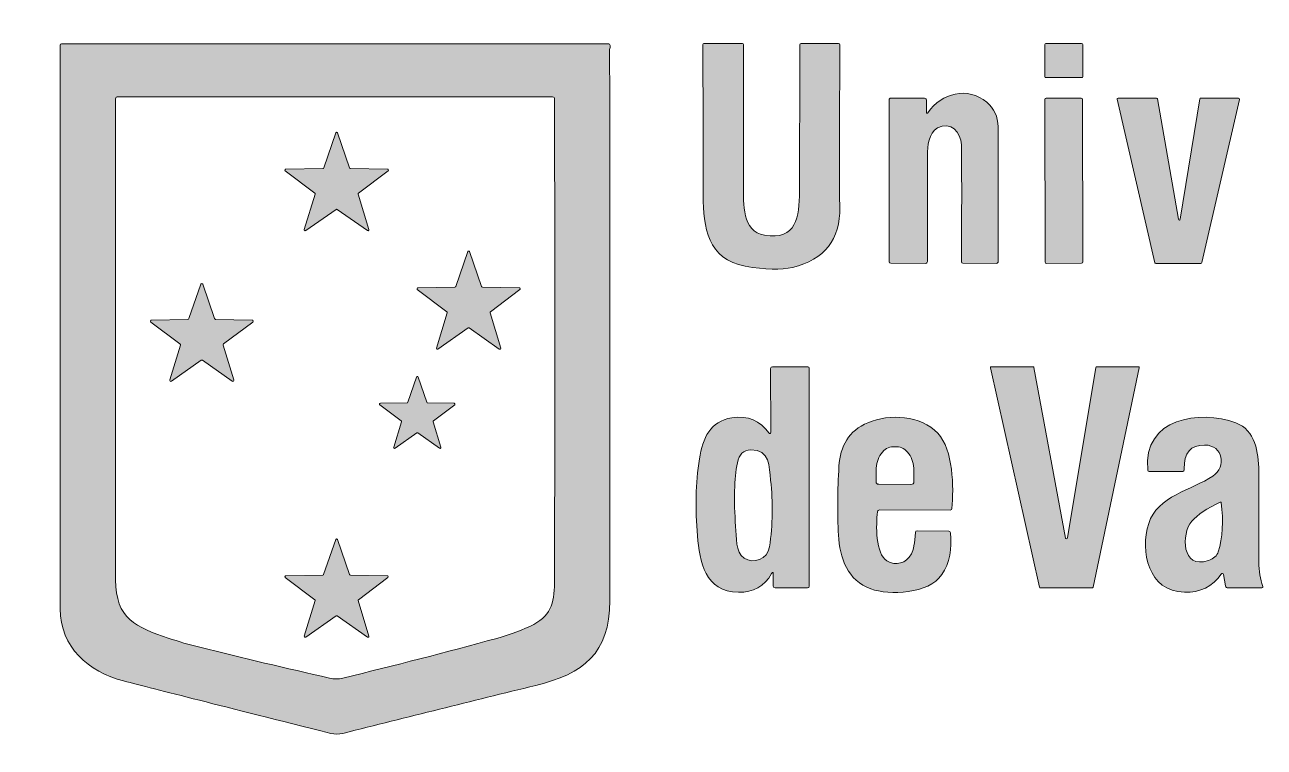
# Model space of a CAD drawing. Header units: millimetres. Extents: x 6 to 133, y 303 to 393.
# Drawn here: x 45.28 to 54.96, y 317.53 to 323.17 of the extents above; entities that cross this region are included whole.
import ezdxf

# ---------------------------------------------------------------- set-up
doc = ezdxf.new("R2010")
doc.units = ezdxf.units.MM
doc.header["$MEASUREMENT"] = 0

# ---------------------------------------------------------------- blocks, each defined once
blk = doc.blocks.new('block 2')
at = {"color": 188, "lineweight": 35, "true_color": 0x161224}
blk.add_open_spline([(21.4184, 393.1407), (21.4184, 393.1407), (6.4183, 303.1407), (6.4183, 303.1407), (6.4183, 303.1407), (118.7994, 303.1407), (118.7994, 303.1407), (118.7994, 303.1407), (133.0232, 388.4831), (133.0232, 388.4831), (133.3864, 390.6622), (131.9143, 392.7231), (129.7352, 393.0863), (129.5179, 393.1225), (129.298, 393.1407), (129.0776, 393.1407), (129.0776, 393.1407), (21.4184, 393.1407), (21.4184, 393.1407)], degree=3, knots=[0, 0, 0, 0, 1, 1, 1, 2, 2, 2, 3, 3, 3, 4, 4, 4, 5, 5, 5, 6, 6, 6, 6], dxfattribs=at)

msp = doc.modelspace()

# ---------------------------------------------------------------- hatches: boundary and pattern name
at = {"true_color": 0x161225}
h = msp.add_hatch(color=188, dxfattribs=at)
h.dxf.hatch_style = 2
edge = h.paths.add_edge_path()
edge.add_spline(control_points=[(49.8434, 322.9742), (49.8467, 321.5403), (49.8467, 320.1063), (49.8456, 318.6723), (49.8445, 318.2594), (49.6381, 318.1018), (49.2674, 318.0108), (48.7646, 317.8887), (48.2629, 317.7633), (47.7612, 317.6367), (47.729, 317.629), (47.6969, 317.629), (47.6658, 317.6367), (46.8389, 317.8443), (46.2995, 317.9808), (46.0475, 318.0463), (45.7712, 318.1162), (45.5547, 318.3082), (45.5536, 318.609), (45.5503, 319.3249), (45.5514, 320.7911), (45.5536, 323.0075), (45.5536, 323.0142), (45.557, 323.0175), (45.5636, 323.0175), (45.5636, 323.0175), (49.8312, 323.0175), (49.8312, 323.0175), (49.8401, 323.0175), (49.8456, 323.012), (49.849, 323.0031), (49.849, 322.9998), (49.849, 322.9942), (49.8467, 322.9887), (49.8445, 322.9831), (49.8434, 322.9787), (49.8434, 322.9742)], knot_values=[0, 0, 0, 0, 1, 1, 1, 2, 2, 2, 3, 3, 3, 4, 4, 4, 5, 5, 5, 6, 6, 6, 7, 7, 7, 8, 8, 8, 9, 9, 9, 10, 10, 10, 11, 11, 11, 12, 12, 12, 12], degree=3, periodic=1)
edge = h.paths.add_edge_path()
edge.add_spline(control_points=[(46.3972, 318.3804), (46.4782, 318.3526), (46.5603, 318.3293), (46.6436, 318.3082), (46.9799, 318.225), (47.3173, 318.1451), (47.6569, 318.0674), (47.6902, 318.0596), (47.7246, 318.0596), (47.759, 318.0685), (48.1619, 318.1651), (48.5637, 318.2683), (48.9633, 318.3782), (49.0743, 318.4092), (49.1697, 318.4448), (49.2507, 318.4869), (49.3939, 318.5602), (49.4139, 318.6767), (49.4139, 318.8399), (49.415, 320.0874), (49.415, 321.336), (49.4139, 322.5858), (49.4139, 322.5969), (49.4083, 322.6024), (49.3972, 322.6024), (49.3972, 322.6024), (45.9987, 322.6035), (45.9987, 322.6035), (45.9898, 322.6035), (45.9854, 322.5991), (45.9854, 322.5891), (45.9843, 321.3405), (45.9843, 320.0885), (45.9854, 318.8354), (45.9854, 318.5324), (46.143, 318.4636), (46.3972, 318.3804)], knot_values=[0, 0, 0, 0, 1, 1, 1, 2, 2, 2, 3, 3, 3, 4, 4, 4, 5, 5, 5, 6, 6, 6, 7, 7, 7, 8, 8, 8, 9, 9, 9, 10, 10, 10, 11, 11, 11, 12, 12, 12, 12], degree=3, periodic=1)
h = msp.add_hatch(color=188, dxfattribs=at)
h.dxf.hatch_style = 2
edge = h.paths.add_edge_path()
edge.add_spline(control_points=[(50.5715, 323.0131), (50.5715, 323.0175), (50.5737, 323.0197), (50.5782, 323.0197), (50.5782, 323.0197), (50.8756, 323.0209), (50.8756, 323.0209), (50.8856, 323.0209), (50.8901, 323.0164), (50.8901, 323.0064), (50.8878, 322.6402), (50.8878, 322.2739), (50.8889, 321.9087), (50.8901, 321.7722), (50.8767, 321.5536), (51.0532, 321.5236), (51.3029, 321.4814), (51.3262, 321.669), (51.3262, 321.8643), (51.3274, 322.2461), (51.3285, 322.628), (51.3285, 323.0098), (51.3285, 323.0175), (51.3329, 323.0209), (51.3396, 323.0209), (51.3396, 323.0209), (51.6304, 323.0209), (51.6304, 323.0209), (51.637, 323.0209), (51.6404, 323.0164), (51.6404, 323.0098), (51.6426, 322.588), (51.6326, 322.164), (51.6415, 321.7434), (51.6459, 321.4903), (51.5227, 321.3338), (51.2719, 321.2728), (51.182, 321.2506), (51.0588, 321.2539), (50.9012, 321.2828), (50.6137, 321.3338), (50.5726, 321.588), (50.5737, 321.8333), (50.5737, 322.2217), (50.5737, 322.6146), (50.5715, 323.0131)], knot_values=[0, 0, 0, 0, 1, 1, 1, 2, 2, 2, 3, 3, 3, 4, 4, 4, 5, 5, 5, 6, 6, 6, 7, 7, 7, 8, 8, 8, 9, 9, 9, 10, 10, 10, 11, 11, 11, 12, 12, 12, 13, 13, 13, 14, 14, 14, 15, 15, 15, 15], degree=3, periodic=1)
h = msp.add_hatch(color=188, dxfattribs=at)
h.dxf.hatch_style = 2
edge = h.paths.add_edge_path()
edge.add_spline(control_points=[(53.2508, 323.0197), (53.2508, 323.0197), (53.5294, 323.0209), (53.5294, 323.0209), (53.535, 323.0209), (53.5383, 323.0175), (53.5383, 323.012), (53.5383, 323.012), (53.5383, 322.7623), (53.5383, 322.7623), (53.5383, 322.7567), (53.535, 322.7534), (53.5294, 322.7534), (53.5294, 322.7534), (53.2508, 322.7534), (53.2508, 322.7534), (53.2453, 322.7534), (53.2419, 322.7556), (53.2419, 322.7611), (53.2419, 322.7611), (53.2419, 323.0109), (53.2419, 323.0109), (53.2419, 323.0175), (53.2453, 323.0197), (53.2508, 323.0197)], knot_values=[0, 0, 0, 0, 1, 1, 1, 2, 2, 2, 3, 3, 3, 4, 4, 4, 5, 5, 5, 6, 6, 6, 7, 7, 7, 8, 8, 8, 8], degree=3, periodic=1)
h = msp.add_hatch(color=188, dxfattribs=at)
h.dxf.hatch_style = 2
edge = h.paths.add_edge_path()
edge.add_spline(control_points=[(52.3285, 322.4792), (52.435, 322.6368), (52.6415, 322.6846), (52.7891, 322.5614), (52.8468, 322.5125), (52.8768, 322.4493), (52.8768, 322.3705), (52.879, 322.0197), (52.8801, 321.669), (52.8779, 321.3194), (52.8779, 321.3083), (52.8723, 321.3038), (52.8624, 321.3038), (52.8624, 321.3038), (52.6015, 321.305), (52.6015, 321.305), (52.5938, 321.305), (52.5904, 321.3094), (52.5904, 321.3161), (52.5938, 321.7289), (52.5938, 322.033), (52.5904, 322.2295), (52.5882, 322.3272), (52.505, 322.4171), (52.4051, 322.3605), (52.3363, 322.3216), (52.3252, 322.2206), (52.3252, 322.1451), (52.3252, 321.8699), (52.3252, 321.5935), (52.3252, 321.3183), (52.3252, 321.3083), (52.3207, 321.3038), (52.3118, 321.3038), (52.3118, 321.3038), (52.0388, 321.305), (52.0388, 321.305), (52.031, 321.305), (52.0266, 321.3083), (52.0266, 321.3161), (52.0266, 321.3161), (52.0266, 322.5791), (52.0266, 322.5791), (52.0266, 322.5891), (52.0321, 322.5935), (52.0421, 322.5935), (52.0421, 322.5935), (52.3019, 322.5924), (52.3019, 322.5924), (52.3118, 322.5924), (52.3174, 322.588), (52.3174, 322.578), (52.3174, 322.578), (52.3174, 322.4837), (52.3174, 322.4837), (52.3174, 322.4803), (52.3185, 322.4781), (52.3218, 322.477), (52.3241, 322.477), (52.3263, 322.477), (52.3285, 322.4792)], knot_values=[0, 0, 0, 0, 1, 1, 1, 2, 2, 2, 3, 3, 3, 4, 4, 4, 5, 5, 5, 6, 6, 6, 7, 7, 7, 8, 8, 8, 9, 9, 9, 10, 10, 10, 11, 11, 11, 12, 12, 12, 13, 13, 13, 14, 14, 14, 15, 15, 15, 16, 16, 16, 17, 17, 17, 18, 18, 18, 19, 19, 19, 20, 20, 20, 20], degree=3, periodic=1)
h = msp.add_hatch(color=188, dxfattribs=at)
h.dxf.hatch_style = 2
edge = h.paths.add_edge_path()
edge.add_spline(control_points=[(53.253, 322.5935), (53.253, 322.5935), (53.5261, 322.5935), (53.5261, 322.5935), (53.5327, 322.5935), (53.5361, 322.5902), (53.5361, 322.5824), (53.5361, 322.5824), (53.5383, 321.3149), (53.5383, 321.3149), (53.5383, 321.3083), (53.535, 321.305), (53.5283, 321.305), (53.5283, 321.305), (53.2553, 321.3038), (53.2553, 321.3038), (53.2475, 321.3038), (53.2442, 321.3072), (53.2442, 321.3149), (53.2442, 321.3149), (53.2419, 322.5824), (53.2419, 322.5824), (53.2419, 322.5891), (53.2453, 322.5935), (53.253, 322.5935)], knot_values=[0, 0, 0, 0, 1, 1, 1, 2, 2, 2, 3, 3, 3, 4, 4, 4, 5, 5, 5, 6, 6, 6, 7, 7, 7, 8, 8, 8, 8], degree=3, periodic=1)
h = msp.add_hatch(color=188, dxfattribs=at)
h.dxf.hatch_style = 2
edge = h.paths.add_edge_path()
edge.add_spline(control_points=[(54.2997, 321.6479), (54.2997, 321.6479), (54.454, 322.588), (54.454, 322.588), (54.4551, 322.5913), (54.4573, 322.5935), (54.4617, 322.5935), (54.4617, 322.5935), (54.7547, 322.5924), (54.7547, 322.5924), (54.7603, 322.5924), (54.7625, 322.5902), (54.7614, 322.5836), (54.7614, 322.5836), (54.4684, 321.3105), (54.4684, 321.3105), (54.4684, 321.3061), (54.4662, 321.305), (54.4617, 321.3038), (54.4617, 321.3038), (54.1088, 321.3038), (54.1088, 321.3038), (54.1043, 321.3038), (54.1021, 321.305), (54.101, 321.3094), (54.101, 321.3094), (53.8069, 322.5847), (53.8069, 322.5847), (53.8058, 322.5902), (53.808, 322.5924), (53.8147, 322.5935), (53.8147, 322.5935), (54.1154, 322.5924), (54.1154, 322.5924), (54.1199, 322.5924), (54.1221, 322.5913), (54.1221, 322.5869), (54.1221, 322.5869), (54.2853, 321.6479), (54.2853, 321.6479), (54.2864, 321.6435), (54.2886, 321.6424), (54.293, 321.6424), (54.2964, 321.6424), (54.2986, 321.6435), (54.2997, 321.6479)], knot_values=[0, 0, 0, 0, 1, 1, 1, 2, 2, 2, 3, 3, 3, 4, 4, 4, 5, 5, 5, 6, 6, 6, 7, 7, 7, 8, 8, 8, 9, 9, 9, 10, 10, 10, 11, 11, 11, 12, 12, 12, 13, 13, 13, 14, 14, 14, 15, 15, 15, 15], degree=3, periodic=1)
h = msp.add_hatch(color=188, dxfattribs=at)
h.dxf.hatch_style = 2
edge = h.paths.add_edge_path()
edge.add_spline(control_points=[(47.8189, 322.0441), (47.8189, 322.0441), (48.1086, 322.0397), (48.1086, 322.0397), (48.112, 322.0397), (48.1142, 322.0375), (48.1153, 322.0342), (48.1164, 322.0308), (48.1153, 322.0275), (48.1131, 322.0253), (48.1131, 322.0253), (47.8811, 321.8521), (47.8811, 321.8521), (47.8789, 321.8499), (47.8778, 321.8477), (47.8789, 321.8444), (47.8789, 321.8444), (47.9643, 321.568), (47.9643, 321.568), (47.9655, 321.5647), (47.9643, 321.5625), (47.961, 321.5602), (47.9577, 321.558), (47.9555, 321.558), (47.9521, 321.5602), (47.9521, 321.5602), (47.7168, 321.7256), (47.7168, 321.7256), (47.7135, 321.7278), (47.7102, 321.7278), (47.7068, 321.7256), (47.7068, 321.7256), (47.4715, 321.5602), (47.4715, 321.5602), (47.4682, 321.558), (47.4649, 321.558), (47.4627, 321.5602), (47.4593, 321.5625), (47.4582, 321.5647), (47.4593, 321.568), (47.4593, 321.568), (47.5448, 321.8444), (47.5448, 321.8444), (47.5459, 321.8477), (47.5448, 321.8499), (47.5415, 321.8521), (47.5415, 321.8521), (47.3106, 322.0253), (47.3106, 322.0253), (47.3084, 322.0275), (47.3073, 322.0308), (47.3084, 322.0342), (47.3095, 322.0375), (47.3117, 322.0397), (47.3151, 322.0397), (47.3151, 322.0397), (47.6036, 322.0441), (47.6036, 322.0441), (47.6081, 322.0441), (47.6103, 322.0453), (47.6114, 322.0486), (47.6114, 322.0486), (47.7046, 322.3216), (47.7046, 322.3216), (47.7057, 322.3261), (47.708, 322.3272), (47.7113, 322.3272), (47.7157, 322.3272), (47.7179, 322.3261), (47.7191, 322.3216), (47.7191, 322.3216), (47.8123, 322.0486), (47.8123, 322.0486), (47.8134, 322.0453), (47.8156, 322.0441), (47.8189, 322.0441)], knot_values=[0, 0, 0, 0, 1, 1, 1, 2, 2, 2, 3, 3, 3, 4, 4, 4, 5, 5, 5, 6, 6, 6, 7, 7, 7, 8, 8, 8, 9, 9, 9, 10, 10, 10, 11, 11, 11, 12, 12, 12, 13, 13, 13, 14, 14, 14, 15, 15, 15, 16, 16, 16, 17, 17, 17, 18, 18, 18, 19, 19, 19, 20, 20, 20, 21, 21, 21, 22, 22, 22, 23, 23, 23, 24, 24, 24, 25, 25, 25, 25], degree=3, periodic=1)
h = msp.add_hatch(color=188, dxfattribs=at)
h.dxf.hatch_style = 2
edge = h.paths.add_edge_path()
edge.add_spline(control_points=[(48.8501, 321.1185), (48.8501, 321.1185), (49.1375, 321.1129), (49.1375, 321.1129), (49.142, 321.1141), (49.1442, 321.1118), (49.1453, 321.1085), (49.1464, 321.1052), (49.1453, 321.1018), (49.142, 321.0996), (49.142, 321.0996), (48.9133, 320.9265), (48.9133, 320.9265), (48.91, 320.9243), (48.9089, 320.922), (48.91, 320.9187), (48.91, 320.9187), (48.9943, 320.6435), (48.9943, 320.6435), (48.9943, 320.6401), (48.9943, 320.6368), (48.991, 320.6357), (48.9888, 320.6335), (48.9855, 320.6335), (48.9821, 320.6346), (48.9821, 320.6346), (48.7468, 320.8), (48.7468, 320.8), (48.7435, 320.8011), (48.7413, 320.8011), (48.7379, 320.8), (48.7379, 320.8), (48.5027, 320.6346), (48.5027, 320.6346), (48.4993, 320.6335), (48.496, 320.6335), (48.4938, 320.6357), (48.4904, 320.6368), (48.4904, 320.6401), (48.4904, 320.6435), (48.4904, 320.6435), (48.5748, 320.9187), (48.5748, 320.9187), (48.5759, 320.922), (48.5748, 320.9243), (48.5715, 320.9265), (48.5715, 320.9265), (48.3417, 321.0996), (48.3417, 321.0996), (48.3395, 321.1018), (48.3384, 321.1052), (48.3395, 321.1085), (48.3406, 321.1118), (48.3428, 321.1141), (48.3473, 321.1129), (48.3473, 321.1129), (48.6347, 321.1185), (48.6347, 321.1185), (48.6381, 321.1185), (48.6403, 321.1207), (48.6414, 321.124), (48.6414, 321.124), (48.7357, 321.396), (48.7357, 321.396), (48.7368, 321.3993), (48.7391, 321.4004), (48.7424, 321.4004), (48.7457, 321.4004), (48.7479, 321.3993), (48.749, 321.396), (48.749, 321.396), (48.8434, 321.124), (48.8434, 321.124), (48.8445, 321.1207), (48.8467, 321.1185), (48.8501, 321.1185)], knot_values=[0, 0, 0, 0, 1, 1, 1, 2, 2, 2, 3, 3, 3, 4, 4, 4, 5, 5, 5, 6, 6, 6, 7, 7, 7, 8, 8, 8, 9, 9, 9, 10, 10, 10, 11, 11, 11, 12, 12, 12, 13, 13, 13, 14, 14, 14, 15, 15, 15, 16, 16, 16, 17, 17, 17, 18, 18, 18, 19, 19, 19, 20, 20, 20, 21, 21, 21, 22, 22, 22, 23, 23, 23, 24, 24, 24, 25, 25, 25, 25], degree=3, periodic=1)
h = msp.add_hatch(color=188, dxfattribs=at)
h.dxf.hatch_style = 2
edge = h.paths.add_edge_path()
edge.add_spline(control_points=[(46.7668, 320.8665), (46.7668, 320.8665), (47.0509, 320.8621), (47.0509, 320.8621), (47.0553, 320.8621), (47.0576, 320.8599), (47.0587, 320.8566), (47.0609, 320.8521), (47.0598, 320.8488), (47.0564, 320.8466), (47.0564, 320.8466), (46.8289, 320.6756), (46.8289, 320.6756), (46.8256, 320.6734), (46.8256, 320.6701), (46.8267, 320.6668), (46.8267, 320.6668), (46.9088, 320.3948), (46.9088, 320.3948), (46.9099, 320.3915), (46.9088, 320.3882), (46.9055, 320.386), (46.9022, 320.3826), (46.8988, 320.3826), (46.8955, 320.3849), (46.8955, 320.3849), (46.6635, 320.548), (46.6635, 320.548), (46.6602, 320.5502), (46.6569, 320.5502), (46.6535, 320.548), (46.6535, 320.548), (46.4216, 320.3849), (46.4216, 320.3849), (46.4182, 320.3826), (46.4149, 320.3826), (46.4116, 320.386), (46.4083, 320.3882), (46.4072, 320.3915), (46.4083, 320.3948), (46.4083, 320.3948), (46.4915, 320.6668), (46.4915, 320.6668), (46.4926, 320.6701), (46.4915, 320.6734), (46.4882, 320.6756), (46.4882, 320.6756), (46.2618, 320.8466), (46.2618, 320.8466), (46.2584, 320.8488), (46.2573, 320.8521), (46.2584, 320.8566), (46.2595, 320.8599), (46.2618, 320.8621), (46.2662, 320.8621), (46.2662, 320.8621), (46.5503, 320.8665), (46.5503, 320.8665), (46.5537, 320.8665), (46.557, 320.8688), (46.5581, 320.8732), (46.5581, 320.8732), (46.6502, 321.1407), (46.6502, 321.1407), (46.6513, 321.1451), (46.6547, 321.1474), (46.6591, 321.1474), (46.6624, 321.1474), (46.6658, 321.1451), (46.6669, 321.1407), (46.6669, 321.1407), (46.759, 320.8732), (46.759, 320.8732), (46.7601, 320.8688), (46.7634, 320.8665), (46.7668, 320.8665)], knot_values=[0, 0, 0, 0, 1, 1, 1, 2, 2, 2, 3, 3, 3, 4, 4, 4, 5, 5, 5, 6, 6, 6, 7, 7, 7, 8, 8, 8, 9, 9, 9, 10, 10, 10, 11, 11, 11, 12, 12, 12, 13, 13, 13, 14, 14, 14, 15, 15, 15, 16, 16, 16, 17, 17, 17, 18, 18, 18, 19, 19, 19, 20, 20, 20, 21, 21, 21, 22, 22, 22, 23, 23, 23, 24, 24, 24, 25, 25, 25, 25], degree=3, periodic=1)
h = msp.add_hatch(color=188, dxfattribs=at)
h.dxf.hatch_style = 2
edge = h.paths.add_edge_path()
edge.add_spline(control_points=[(51.1087, 318.8832), (51.0521, 318.7844), (50.9655, 318.7367), (50.849, 318.7378), (50.5893, 318.74), (50.546, 318.9764), (50.5293, 319.1784), (50.5105, 319.3893), (50.516, 319.5891), (50.5449, 319.7777), (50.5704, 319.942), (50.6281, 320.073), (50.7979, 320.0985), (50.9234, 320.1174), (51.0199, 320.0785), (51.0887, 319.9797), (51.0909, 319.9775), (51.0932, 319.9764), (51.0965, 319.9775), (51.0998, 319.9786), (51.102, 319.9808), (51.102, 319.9842), (51.102, 319.9842), (51.1009, 320.4847), (51.1009, 320.4847), (51.1009, 320.4936), (51.1054, 320.4981), (51.1143, 320.4981), (51.1143, 320.4981), (51.3928, 320.497), (51.3928, 320.497), (51.3995, 320.497), (51.4028, 320.4936), (51.4028, 320.487), (51.4028, 320.487), (51.4028, 318.7855), (51.4028, 318.7855), (51.4028, 318.7766), (51.3984, 318.7722), (51.3895, 318.7722), (51.3895, 318.7722), (51.1353, 318.7722), (51.1353, 318.7722), (51.1265, 318.7722), (51.122, 318.7766), (51.122, 318.7855), (51.122, 318.7855), (51.122, 318.8798), (51.122, 318.8798), (51.122, 318.8965), (51.1176, 318.8976), (51.1087, 318.8832)], knot_values=[0, 0, 0, 0, 1, 1, 1, 2, 2, 2, 3, 3, 3, 4, 4, 4, 5, 5, 5, 6, 6, 6, 7, 7, 7, 8, 8, 8, 9, 9, 9, 10, 10, 10, 11, 11, 11, 12, 12, 12, 13, 13, 13, 14, 14, 14, 15, 15, 15, 16, 16, 16, 17, 17, 17, 17], degree=3, periodic=1)
edge = h.paths.add_edge_path()
edge.add_spline(control_points=[(50.9456, 319.8488), (50.8889, 319.8477), (50.8545, 319.8133), (50.8412, 319.7478), (50.8168, 319.6235), (50.8124, 319.4581), (50.8279, 319.2516), (50.8346, 319.1662), (50.8235, 319.053), (50.8945, 319.0041), (50.9644, 318.9553), (51.0776, 318.9964), (51.0921, 319.0918), (51.1176, 319.265), (51.1209, 319.4381), (51.1009, 319.6124), (51.0887, 319.7178), (51.0976, 319.8521), (50.9456, 319.8488)], knot_values=[0, 0, 0, 0, 1, 1, 1, 2, 2, 2, 3, 3, 3, 4, 4, 4, 5, 5, 5, 6, 6, 6, 6], degree=3, periodic=1)
h = msp.add_hatch(color=188, dxfattribs=at)
h.dxf.hatch_style = 2
edge = h.paths.add_edge_path()
edge.add_spline(control_points=[(53.4184, 319.1617), (53.4184, 319.1617), (53.6415, 320.4914), (53.6415, 320.4914), (53.6426, 320.4958), (53.6448, 320.4981), (53.6493, 320.4981), (53.6493, 320.4981), (53.9723, 320.4981), (53.9723, 320.4981), (53.9778, 320.4981), (53.98, 320.4947), (53.9789, 320.4892), (53.9789, 320.4892), (53.6204, 318.7777), (53.6204, 318.7777), (53.6193, 318.7744), (53.6171, 318.7722), (53.6138, 318.7722), (53.6138, 318.7722), (53.2064, 318.7711), (53.2064, 318.7711), (53.2031, 318.7711), (53.2009, 318.7733), (53.1998, 318.7766), (53.1998, 318.7766), (52.8168, 320.4892), (52.8168, 320.4892), (52.8157, 320.4947), (52.818, 320.4981), (52.8235, 320.4981), (52.8235, 320.4981), (53.1509, 320.4981), (53.1509, 320.4981), (53.1543, 320.4981), (53.1576, 320.4958), (53.1576, 320.4914), (53.1576, 320.4914), (53.404, 319.1606), (53.404, 319.1606), (53.4051, 319.1573), (53.4073, 319.1551), (53.4118, 319.1551), (53.4151, 319.1551), (53.4173, 319.1573), (53.4184, 319.1617)], knot_values=[0, 0, 0, 0, 1, 1, 1, 2, 2, 2, 3, 3, 3, 4, 4, 4, 5, 5, 5, 6, 6, 6, 7, 7, 7, 8, 8, 8, 9, 9, 9, 10, 10, 10, 11, 11, 11, 12, 12, 12, 13, 13, 13, 14, 14, 14, 15, 15, 15, 15], degree=3, periodic=1)
h = msp.add_hatch(color=188, dxfattribs=at)
h.dxf.hatch_style = 2
edge = h.paths.add_edge_path()
edge.add_spline(control_points=[(48.4216, 320.215), (48.4216, 320.215), (48.6292, 320.2128), (48.6292, 320.2128), (48.6325, 320.2117), (48.6347, 320.2106), (48.6358, 320.2073), (48.6369, 320.2039), (48.6358, 320.2017), (48.6336, 320.1995), (48.6336, 320.1995), (48.4671, 320.0752), (48.4671, 320.0752), (48.4649, 320.073), (48.4638, 320.0708), (48.4649, 320.0674), (48.4649, 320.0674), (48.526, 319.8687), (48.526, 319.8687), (48.5271, 319.8654), (48.5271, 319.8632), (48.5237, 319.861), (48.5204, 319.8588), (48.5182, 319.8588), (48.5149, 319.861), (48.5149, 319.861), (48.3462, 319.9808), (48.3462, 319.9808), (48.3428, 319.9831), (48.3406, 319.9831), (48.3373, 319.9808), (48.3373, 319.9808), (48.1675, 319.861), (48.1675, 319.861), (48.1652, 319.8588), (48.1619, 319.8588), (48.1597, 319.861), (48.1564, 319.8632), (48.1553, 319.8654), (48.1575, 319.8687), (48.1575, 319.8687), (48.2185, 320.0674), (48.2185, 320.0674), (48.2196, 320.0708), (48.2185, 320.073), (48.2152, 320.0752), (48.2152, 320.0752), (48.0498, 320.1995), (48.0498, 320.1995), (48.0476, 320.2017), (48.0465, 320.2039), (48.0476, 320.2073), (48.0487, 320.2106), (48.0509, 320.2117), (48.0531, 320.2128), (48.0531, 320.2128), (48.2618, 320.215), (48.2618, 320.215), (48.2651, 320.215), (48.2674, 320.2173), (48.2685, 320.2206), (48.2685, 320.2206), (48.3351, 320.417), (48.3351, 320.417), (48.3362, 320.4193), (48.3384, 320.4215), (48.3417, 320.4215), (48.345, 320.4215), (48.3473, 320.4193), (48.3484, 320.417), (48.3484, 320.417), (48.415, 320.2206), (48.415, 320.2206), (48.4161, 320.2173), (48.4183, 320.215), (48.4216, 320.215)], knot_values=[0, 0, 0, 0, 1, 1, 1, 2, 2, 2, 3, 3, 3, 4, 4, 4, 5, 5, 5, 6, 6, 6, 7, 7, 7, 8, 8, 8, 9, 9, 9, 10, 10, 10, 11, 11, 11, 12, 12, 12, 13, 13, 13, 14, 14, 14, 15, 15, 15, 16, 16, 16, 17, 17, 17, 18, 18, 18, 19, 19, 19, 20, 20, 20, 21, 21, 21, 22, 22, 22, 23, 23, 23, 24, 24, 24, 25, 25, 25, 25], degree=3, periodic=1)
h = msp.add_hatch(color=188, dxfattribs=at)
h.dxf.hatch_style = 2
edge = h.paths.add_edge_path()
edge.add_spline(control_points=[(51.9356, 319.366), (51.9223, 319.2639), (51.9212, 319.0363), (52.0077, 318.9831), (52.0799, 318.9398), (52.1587, 318.9631), (52.2009, 319.0374), (52.2164, 319.0663), (52.2264, 319.1218), (52.2319, 319.205), (52.2319, 319.2128), (52.2364, 319.2161), (52.2441, 319.2161), (52.2441, 319.2161), (52.4928, 319.2139), (52.4928, 319.2139), (52.5005, 319.2139), (52.5039, 319.2106), (52.505, 319.2028), (52.5205, 319.0763), (52.4983, 318.9675), (52.4373, 318.8754), (52.3352, 318.7222), (52.0255, 318.7145), (51.8845, 318.7633), (51.7014, 318.8266), (51.6404, 319.0075), (51.6304, 319.1839), (51.6215, 319.3526), (51.6226, 319.5313), (51.6348, 319.7211), (51.6437, 319.8765), (51.7114, 319.9997), (51.8601, 320.0608), (52.0321, 320.1318), (52.2708, 320.1207), (52.4062, 319.9786), (52.5283, 319.8488), (52.5316, 319.5558), (52.5161, 319.3904), (52.5161, 319.3837), (52.5116, 319.3793), (52.5039, 319.3793), (52.5039, 319.3793), (51.9511, 319.3804), (51.9511, 319.3804), (51.9422, 319.3804), (51.9367, 319.3748), (51.9356, 319.366)], knot_values=[0, 0, 0, 0, 1, 1, 1, 2, 2, 2, 3, 3, 3, 4, 4, 4, 5, 5, 5, 6, 6, 6, 7, 7, 7, 8, 8, 8, 9, 9, 9, 10, 10, 10, 11, 11, 11, 12, 12, 12, 13, 13, 13, 14, 14, 14, 15, 15, 15, 16, 16, 16, 16], degree=3, periodic=1)
edge = h.paths.add_edge_path()
edge.add_spline(control_points=[(51.9467, 319.5802), (51.9467, 319.5802), (52.1964, 319.5791), (52.1964, 319.5791), (52.212, 319.5791), (52.2197, 319.5868), (52.2197, 319.6024), (52.2197, 319.6024), (52.2197, 319.6867), (52.2197, 319.6867), (52.2197, 319.7378), (52.2064, 319.7822), (52.1809, 319.8188), (52.1542, 319.8543), (52.1232, 319.8732), (52.0854, 319.8732), (52.0854, 319.8732), (52.0588, 319.8732), (52.0588, 319.8732), (52.021, 319.8732), (51.99, 319.8554), (51.9633, 319.8188), (51.9378, 319.7822), (51.9245, 319.7389), (51.9245, 319.6867), (51.9245, 319.6867), (51.9245, 319.6024), (51.9245, 319.6024), (51.9245, 319.5879), (51.9311, 319.5802), (51.9467, 319.5802)], knot_values=[0, 0, 0, 0, 1, 1, 1, 2, 2, 2, 3, 3, 3, 4, 4, 4, 5, 5, 5, 6, 6, 6, 7, 7, 7, 8, 8, 8, 9, 9, 9, 10, 10, 10, 10], degree=3, periodic=1)
h = msp.add_hatch(color=188, dxfattribs=at)
h.dxf.hatch_style = 2
edge = h.paths.add_edge_path()
edge.add_spline(control_points=[(54.6382, 318.8754), (54.6371, 318.8798), (54.6349, 318.8821), (54.6304, 318.8832), (54.626, 318.8843), (54.6227, 318.8832), (54.6204, 318.8798), (54.5516, 318.7822), (54.4562, 318.7344), (54.333, 318.7378), (54.0488, 318.7444), (53.9856, 319.0563), (54.0533, 319.2738), (54.1199, 319.4892), (54.3929, 319.5347), (54.5538, 319.6446), (54.6626, 319.7167), (54.6371, 319.8854), (54.4906, 319.8865), (54.3818, 319.8876), (54.3285, 319.8255), (54.3308, 319.7012), (54.3319, 319.6867), (54.3252, 319.6801), (54.3108, 319.6801), (54.3108, 319.6801), (54.0577, 319.6801), (54.0577, 319.6801), (54.05, 319.6801), (54.0466, 319.6834), (54.0455, 319.6912), (54.01, 320.1007), (54.4495, 320.1618), (54.7337, 320.0597), (54.8857, 320.0053), (54.9123, 319.8266), (54.9135, 319.6856), (54.9146, 319.447), (54.9146, 319.2084), (54.9135, 318.9708), (54.9135, 318.9054), (54.9234, 318.8432), (54.9456, 318.7822), (54.949, 318.7755), (54.9456, 318.7711), (54.9379, 318.7711), (54.9379, 318.7711), (54.6726, 318.7722), (54.6726, 318.7722), (54.6615, 318.7722), (54.656, 318.7777), (54.6537, 318.7877), (54.6537, 318.7877), (54.6382, 318.8754), (54.6382, 318.8754)], knot_values=[0, 0, 0, 0, 1, 1, 1, 2, 2, 2, 3, 3, 3, 4, 4, 4, 5, 5, 5, 6, 6, 6, 7, 7, 7, 8, 8, 8, 9, 9, 9, 10, 10, 10, 11, 11, 11, 12, 12, 12, 13, 13, 13, 14, 14, 14, 15, 15, 15, 16, 16, 16, 17, 17, 17, 18, 18, 18, 18], degree=3, periodic=1)
edge = h.paths.add_edge_path()
edge.add_spline(control_points=[(54.3896, 319.2916), (54.3052, 319.1928), (54.3108, 318.9142), (54.5194, 318.9853), (54.5616, 318.9997), (54.5871, 319.023), (54.5971, 319.0541), (54.6304, 319.164), (54.6382, 319.2916), (54.6204, 319.437), (54.6193, 319.4414), (54.6171, 319.4425), (54.6127, 319.4403), (54.5095, 319.3926), (54.4351, 319.3438), (54.3896, 319.2916)], knot_values=[0, 0, 0, 0, 1, 1, 1, 2, 2, 2, 3, 3, 3, 4, 4, 4, 5, 5, 5, 5], degree=3, periodic=1)
h = msp.add_hatch(color=188, dxfattribs=at)
h.dxf.hatch_style = 2
edge = h.paths.add_edge_path()
edge.add_spline(control_points=[(47.8189, 318.8721), (47.8189, 318.8721), (48.1086, 318.8665), (48.1086, 318.8665), (48.112, 318.8665), (48.1131, 318.8643), (48.1142, 318.861), (48.1153, 318.8587), (48.1153, 318.8554), (48.112, 318.8532), (48.112, 318.8532), (47.8811, 318.6789), (47.8811, 318.6789), (47.8789, 318.6778), (47.8778, 318.6745), (47.8789, 318.6723), (47.8789, 318.6723), (47.9632, 318.3948), (47.9632, 318.3948), (47.9643, 318.3915), (47.9632, 318.3893), (47.961, 318.387), (47.9577, 318.3859), (47.9555, 318.3859), (47.9521, 318.387), (47.9521, 318.387), (47.7157, 318.5535), (47.7157, 318.5535), (47.7124, 318.5546), (47.7102, 318.5546), (47.708, 318.5535), (47.708, 318.5535), (47.4704, 318.387), (47.4704, 318.387), (47.4682, 318.3859), (47.4649, 318.3859), (47.4627, 318.387), (47.4593, 318.3893), (47.4593, 318.3915), (47.4593, 318.3948), (47.4593, 318.3948), (47.5437, 318.6723), (47.5437, 318.6723), (47.5448, 318.6745), (47.5437, 318.6778), (47.5415, 318.6789), (47.5415, 318.6789), (47.3106, 318.8532), (47.3106, 318.8532), (47.3084, 318.8554), (47.3073, 318.8587), (47.3084, 318.861), (47.3095, 318.8643), (47.3117, 318.8665), (47.3151, 318.8665), (47.3151, 318.8665), (47.6036, 318.8721), (47.6036, 318.8721), (47.607, 318.8721), (47.6092, 318.8732), (47.6103, 318.8765), (47.6103, 318.8765), (47.7046, 319.1495), (47.7046, 319.1495), (47.7057, 319.1529), (47.708, 319.154), (47.7113, 319.154), (47.7146, 319.154), (47.7168, 319.1529), (47.7179, 319.1495), (47.7179, 319.1495), (47.8123, 318.8765), (47.8123, 318.8765), (47.8134, 318.8732), (47.8156, 318.8721), (47.8189, 318.8721)], knot_values=[0, 0, 0, 0, 1, 1, 1, 2, 2, 2, 3, 3, 3, 4, 4, 4, 5, 5, 5, 6, 6, 6, 7, 7, 7, 8, 8, 8, 9, 9, 9, 10, 10, 10, 11, 11, 11, 12, 12, 12, 13, 13, 13, 14, 14, 14, 15, 15, 15, 16, 16, 16, 17, 17, 17, 18, 18, 18, 19, 19, 19, 20, 20, 20, 21, 21, 21, 22, 22, 22, 23, 23, 23, 24, 24, 24, 25, 25, 25, 25], degree=3, periodic=1)

# ---------------------------------------------------------------- linework, layer by layer
at = {"lineweight": 0}
for points, knots in [([(49.8434, 322.9742), (49.8467, 321.5403), (49.8467, 320.1063), (49.8456, 318.6723), (49.8445, 318.2594), (49.6381, 318.1018), (49.2674, 318.0108), (48.7646, 317.8887), (48.2629, 317.7633), (47.7612, 317.6367), (47.729, 317.629), (47.6969, 317.629), (47.6658, 317.6367), (46.8389, 317.8443), (46.2995, 317.9808), (46.0475, 318.0463), (45.7712, 318.1162), (45.5547, 318.3082), (45.5536, 318.609), (45.5503, 319.3249), (45.5514, 320.7911), (45.5536, 323.0075), (45.5536, 323.0142), (45.557, 323.0175), (45.5636, 323.0175), (45.5636, 323.0175), (49.8312, 323.0175), (49.8312, 323.0175), (49.8401, 323.0175), (49.8456, 323.012), (49.849, 323.0031), (49.849, 322.9998), (49.849, 322.9942), (49.8467, 322.9887), (49.8445, 322.9831), (49.8434, 322.9787), (49.8434, 322.9742)], [0, 0, 0, 0, 1, 1, 1, 2, 2, 2, 3, 3, 3, 4, 4, 4, 5, 5, 5, 6, 6, 6, 7, 7, 7, 8, 8, 8, 9, 9, 9, 10, 10, 10, 11, 11, 11, 12, 12, 12, 12]), ([(50.5715, 323.0131), (50.5715, 323.0175), (50.5737, 323.0197), (50.5782, 323.0197), (50.5782, 323.0197), (50.8756, 323.0209), (50.8756, 323.0209), (50.8856, 323.0209), (50.8901, 323.0164), (50.8901, 323.0064), (50.8878, 322.6402), (50.8878, 322.2739), (50.8889, 321.9087), (50.8901, 321.7722), (50.8767, 321.5536), (51.0532, 321.5236), (51.3029, 321.4814), (51.3262, 321.669), (51.3262, 321.8643), (51.3274, 322.2461), (51.3285, 322.628), (51.3285, 323.0098), (51.3285, 323.0175), (51.3329, 323.0209), (51.3396, 323.0209), (51.3396, 323.0209), (51.6304, 323.0209), (51.6304, 323.0209), (51.637, 323.0209), (51.6404, 323.0164), (51.6404, 323.0098), (51.6426, 322.588), (51.6326, 322.164), (51.6415, 321.7434), (51.6459, 321.4903), (51.5227, 321.3338), (51.2719, 321.2728), (51.182, 321.2506), (51.0588, 321.2539), (50.9012, 321.2828), (50.6137, 321.3338), (50.5726, 321.588), (50.5737, 321.8333), (50.5737, 322.2217), (50.5737, 322.6146), (50.5715, 323.0131)], [0, 0, 0, 0, 1, 1, 1, 2, 2, 2, 3, 3, 3, 4, 4, 4, 5, 5, 5, 6, 6, 6, 7, 7, 7, 8, 8, 8, 9, 9, 9, 10, 10, 10, 11, 11, 11, 12, 12, 12, 13, 13, 13, 14, 14, 14, 15, 15, 15, 15]), ([(53.2508, 323.0197), (53.2508, 323.0197), (53.5294, 323.0209), (53.5294, 323.0209), (53.535, 323.0209), (53.5383, 323.0175), (53.5383, 323.012), (53.5383, 323.012), (53.5383, 322.7623), (53.5383, 322.7623), (53.5383, 322.7567), (53.535, 322.7534), (53.5294, 322.7534), (53.5294, 322.7534), (53.2508, 322.7534), (53.2508, 322.7534), (53.2453, 322.7534), (53.2419, 322.7556), (53.2419, 322.7611), (53.2419, 322.7611), (53.2419, 323.0109), (53.2419, 323.0109), (53.2419, 323.0175), (53.2453, 323.0197), (53.2508, 323.0197)], [0, 0, 0, 0, 1, 1, 1, 2, 2, 2, 3, 3, 3, 4, 4, 4, 5, 5, 5, 6, 6, 6, 7, 7, 7, 8, 8, 8, 8]), ([(52.3285, 322.4792), (52.435, 322.6368), (52.6415, 322.6846), (52.7891, 322.5614), (52.8468, 322.5125), (52.8768, 322.4493), (52.8768, 322.3705), (52.879, 322.0197), (52.8801, 321.669), (52.8779, 321.3194), (52.8779, 321.3083), (52.8723, 321.3038), (52.8624, 321.3038), (52.8624, 321.3038), (52.6015, 321.305), (52.6015, 321.305), (52.5938, 321.305), (52.5904, 321.3094), (52.5904, 321.3161), (52.5938, 321.7289), (52.5938, 322.033), (52.5904, 322.2295), (52.5882, 322.3272), (52.505, 322.4171), (52.4051, 322.3605), (52.3363, 322.3216), (52.3252, 322.2206), (52.3252, 322.1451), (52.3252, 321.8699), (52.3252, 321.5935), (52.3252, 321.3183), (52.3252, 321.3083), (52.3207, 321.3038), (52.3118, 321.3038), (52.3118, 321.3038), (52.0388, 321.305), (52.0388, 321.305), (52.031, 321.305), (52.0266, 321.3083), (52.0266, 321.3161), (52.0266, 321.3161), (52.0266, 322.5791), (52.0266, 322.5791), (52.0266, 322.5891), (52.0321, 322.5935), (52.0421, 322.5935), (52.0421, 322.5935), (52.3019, 322.5924), (52.3019, 322.5924), (52.3118, 322.5924), (52.3174, 322.588), (52.3174, 322.578), (52.3174, 322.578), (52.3174, 322.4837), (52.3174, 322.4837), (52.3174, 322.4803), (52.3185, 322.4781), (52.3218, 322.477), (52.3241, 322.477), (52.3263, 322.477), (52.3285, 322.4792)], [0, 0, 0, 0, 1, 1, 1, 2, 2, 2, 3, 3, 3, 4, 4, 4, 5, 5, 5, 6, 6, 6, 7, 7, 7, 8, 8, 8, 9, 9, 9, 10, 10, 10, 11, 11, 11, 12, 12, 12, 13, 13, 13, 14, 14, 14, 15, 15, 15, 16, 16, 16, 17, 17, 17, 18, 18, 18, 19, 19, 19, 20, 20, 20, 20]), ([(46.3972, 318.3804), (46.4782, 318.3526), (46.5603, 318.3293), (46.6436, 318.3082), (46.9799, 318.225), (47.3173, 318.1451), (47.6569, 318.0674), (47.6902, 318.0596), (47.7246, 318.0596), (47.759, 318.0685), (48.1619, 318.1651), (48.5637, 318.2683), (48.9633, 318.3782), (49.0743, 318.4092), (49.1697, 318.4448), (49.2507, 318.4869), (49.3939, 318.5602), (49.4139, 318.6767), (49.4139, 318.8399), (49.415, 320.0874), (49.415, 321.336), (49.4139, 322.5858), (49.4139, 322.5969), (49.4083, 322.6024), (49.3972, 322.6024), (49.3972, 322.6024), (45.9987, 322.6035), (45.9987, 322.6035), (45.9898, 322.6035), (45.9854, 322.5991), (45.9854, 322.5891), (45.9843, 321.3405), (45.9843, 320.0885), (45.9854, 318.8354), (45.9854, 318.5324), (46.143, 318.4636), (46.3972, 318.3804)], [0, 0, 0, 0, 1, 1, 1, 2, 2, 2, 3, 3, 3, 4, 4, 4, 5, 5, 5, 6, 6, 6, 7, 7, 7, 8, 8, 8, 9, 9, 9, 10, 10, 10, 11, 11, 11, 12, 12, 12, 12]), ([(53.253, 322.5935), (53.253, 322.5935), (53.5261, 322.5935), (53.5261, 322.5935), (53.5327, 322.5935), (53.5361, 322.5902), (53.5361, 322.5824), (53.5361, 322.5824), (53.5383, 321.3149), (53.5383, 321.3149), (53.5383, 321.3083), (53.535, 321.305), (53.5283, 321.305), (53.5283, 321.305), (53.2553, 321.3038), (53.2553, 321.3038), (53.2475, 321.3038), (53.2442, 321.3072), (53.2442, 321.3149), (53.2442, 321.3149), (53.2419, 322.5824), (53.2419, 322.5824), (53.2419, 322.5891), (53.2453, 322.5935), (53.253, 322.5935)], [0, 0, 0, 0, 1, 1, 1, 2, 2, 2, 3, 3, 3, 4, 4, 4, 5, 5, 5, 6, 6, 6, 7, 7, 7, 8, 8, 8, 8]), ([(54.2997, 321.6479), (54.2997, 321.6479), (54.454, 322.588), (54.454, 322.588), (54.4551, 322.5913), (54.4573, 322.5935), (54.4617, 322.5935), (54.4617, 322.5935), (54.7547, 322.5924), (54.7547, 322.5924), (54.7603, 322.5924), (54.7625, 322.5902), (54.7614, 322.5836), (54.7614, 322.5836), (54.4684, 321.3105), (54.4684, 321.3105), (54.4684, 321.3061), (54.4662, 321.305), (54.4617, 321.3038), (54.4617, 321.3038), (54.1088, 321.3038), (54.1088, 321.3038), (54.1043, 321.3038), (54.1021, 321.305), (54.101, 321.3094), (54.101, 321.3094), (53.8069, 322.5847), (53.8069, 322.5847), (53.8058, 322.5902), (53.808, 322.5924), (53.8147, 322.5935), (53.8147, 322.5935), (54.1154, 322.5924), (54.1154, 322.5924), (54.1199, 322.5924), (54.1221, 322.5913), (54.1221, 322.5869), (54.1221, 322.5869), (54.2853, 321.6479), (54.2853, 321.6479), (54.2864, 321.6435), (54.2886, 321.6424), (54.293, 321.6424), (54.2964, 321.6424), (54.2986, 321.6435), (54.2997, 321.6479)], [0, 0, 0, 0, 1, 1, 1, 2, 2, 2, 3, 3, 3, 4, 4, 4, 5, 5, 5, 6, 6, 6, 7, 7, 7, 8, 8, 8, 9, 9, 9, 10, 10, 10, 11, 11, 11, 12, 12, 12, 13, 13, 13, 14, 14, 14, 15, 15, 15, 15]), ([(47.8189, 322.0441), (47.8189, 322.0441), (48.1086, 322.0397), (48.1086, 322.0397), (48.112, 322.0397), (48.1142, 322.0375), (48.1153, 322.0342), (48.1164, 322.0308), (48.1153, 322.0275), (48.1131, 322.0253), (48.1131, 322.0253), (47.8811, 321.8521), (47.8811, 321.8521), (47.8789, 321.8499), (47.8778, 321.8477), (47.8789, 321.8444), (47.8789, 321.8444), (47.9643, 321.568), (47.9643, 321.568), (47.9655, 321.5647), (47.9643, 321.5625), (47.961, 321.5602), (47.9577, 321.558), (47.9555, 321.558), (47.9521, 321.5602), (47.9521, 321.5602), (47.7168, 321.7256), (47.7168, 321.7256), (47.7135, 321.7278), (47.7102, 321.7278), (47.7068, 321.7256), (47.7068, 321.7256), (47.4715, 321.5602), (47.4715, 321.5602), (47.4682, 321.558), (47.4649, 321.558), (47.4627, 321.5602), (47.4593, 321.5625), (47.4582, 321.5647), (47.4593, 321.568), (47.4593, 321.568), (47.5448, 321.8444), (47.5448, 321.8444), (47.5459, 321.8477), (47.5448, 321.8499), (47.5415, 321.8521), (47.5415, 321.8521), (47.3106, 322.0253), (47.3106, 322.0253), (47.3084, 322.0275), (47.3073, 322.0308), (47.3084, 322.0342), (47.3095, 322.0375), (47.3117, 322.0397), (47.3151, 322.0397), (47.3151, 322.0397), (47.6036, 322.0441), (47.6036, 322.0441), (47.6081, 322.0441), (47.6103, 322.0453), (47.6114, 322.0486), (47.6114, 322.0486), (47.7046, 322.3216), (47.7046, 322.3216), (47.7057, 322.3261), (47.708, 322.3272), (47.7113, 322.3272), (47.7157, 322.3272), (47.7179, 322.3261), (47.7191, 322.3216), (47.7191, 322.3216), (47.8123, 322.0486), (47.8123, 322.0486), (47.8134, 322.0453), (47.8156, 322.0441), (47.8189, 322.0441)], [0, 0, 0, 0, 1, 1, 1, 2, 2, 2, 3, 3, 3, 4, 4, 4, 5, 5, 5, 6, 6, 6, 7, 7, 7, 8, 8, 8, 9, 9, 9, 10, 10, 10, 11, 11, 11, 12, 12, 12, 13, 13, 13, 14, 14, 14, 15, 15, 15, 16, 16, 16, 17, 17, 17, 18, 18, 18, 19, 19, 19, 20, 20, 20, 21, 21, 21, 22, 22, 22, 23, 23, 23, 24, 24, 24, 25, 25, 25, 25]), ([(48.8501, 321.1185), (48.8501, 321.1185), (49.1375, 321.1129), (49.1375, 321.1129), (49.142, 321.1141), (49.1442, 321.1118), (49.1453, 321.1085), (49.1464, 321.1052), (49.1453, 321.1018), (49.142, 321.0996), (49.142, 321.0996), (48.9133, 320.9265), (48.9133, 320.9265), (48.91, 320.9243), (48.9089, 320.922), (48.91, 320.9187), (48.91, 320.9187), (48.9943, 320.6435), (48.9943, 320.6435), (48.9943, 320.6401), (48.9943, 320.6368), (48.991, 320.6357), (48.9888, 320.6335), (48.9855, 320.6335), (48.9821, 320.6346), (48.9821, 320.6346), (48.7468, 320.8), (48.7468, 320.8), (48.7435, 320.8011), (48.7413, 320.8011), (48.7379, 320.8), (48.7379, 320.8), (48.5027, 320.6346), (48.5027, 320.6346), (48.4993, 320.6335), (48.496, 320.6335), (48.4938, 320.6357), (48.4904, 320.6368), (48.4904, 320.6401), (48.4904, 320.6435), (48.4904, 320.6435), (48.5748, 320.9187), (48.5748, 320.9187), (48.5759, 320.922), (48.5748, 320.9243), (48.5715, 320.9265), (48.5715, 320.9265), (48.3417, 321.0996), (48.3417, 321.0996), (48.3395, 321.1018), (48.3384, 321.1052), (48.3395, 321.1085), (48.3406, 321.1118), (48.3428, 321.1141), (48.3473, 321.1129), (48.3473, 321.1129), (48.6347, 321.1185), (48.6347, 321.1185), (48.6381, 321.1185), (48.6403, 321.1207), (48.6414, 321.124), (48.6414, 321.124), (48.7357, 321.396), (48.7357, 321.396), (48.7368, 321.3993), (48.7391, 321.4004), (48.7424, 321.4004), (48.7457, 321.4004), (48.7479, 321.3993), (48.749, 321.396), (48.749, 321.396), (48.8434, 321.124), (48.8434, 321.124), (48.8445, 321.1207), (48.8467, 321.1185), (48.8501, 321.1185)], [0, 0, 0, 0, 1, 1, 1, 2, 2, 2, 3, 3, 3, 4, 4, 4, 5, 5, 5, 6, 6, 6, 7, 7, 7, 8, 8, 8, 9, 9, 9, 10, 10, 10, 11, 11, 11, 12, 12, 12, 13, 13, 13, 14, 14, 14, 15, 15, 15, 16, 16, 16, 17, 17, 17, 18, 18, 18, 19, 19, 19, 20, 20, 20, 21, 21, 21, 22, 22, 22, 23, 23, 23, 24, 24, 24, 25, 25, 25, 25]), ([(46.7668, 320.8665), (46.7668, 320.8665), (47.0509, 320.8621), (47.0509, 320.8621), (47.0553, 320.8621), (47.0576, 320.8599), (47.0587, 320.8566), (47.0609, 320.8521), (47.0598, 320.8488), (47.0564, 320.8466), (47.0564, 320.8466), (46.8289, 320.6756), (46.8289, 320.6756), (46.8256, 320.6734), (46.8256, 320.6701), (46.8267, 320.6668), (46.8267, 320.6668), (46.9088, 320.3948), (46.9088, 320.3948), (46.9099, 320.3915), (46.9088, 320.3882), (46.9055, 320.386), (46.9022, 320.3826), (46.8988, 320.3826), (46.8955, 320.3849), (46.8955, 320.3849), (46.6635, 320.548), (46.6635, 320.548), (46.6602, 320.5502), (46.6569, 320.5502), (46.6535, 320.548), (46.6535, 320.548), (46.4216, 320.3849), (46.4216, 320.3849), (46.4182, 320.3826), (46.4149, 320.3826), (46.4116, 320.386), (46.4083, 320.3882), (46.4072, 320.3915), (46.4083, 320.3948), (46.4083, 320.3948), (46.4915, 320.6668), (46.4915, 320.6668), (46.4926, 320.6701), (46.4915, 320.6734), (46.4882, 320.6756), (46.4882, 320.6756), (46.2618, 320.8466), (46.2618, 320.8466), (46.2584, 320.8488), (46.2573, 320.8521), (46.2584, 320.8566), (46.2595, 320.8599), (46.2618, 320.8621), (46.2662, 320.8621), (46.2662, 320.8621), (46.5503, 320.8665), (46.5503, 320.8665), (46.5537, 320.8665), (46.557, 320.8688), (46.5581, 320.8732), (46.5581, 320.8732), (46.6502, 321.1407), (46.6502, 321.1407), (46.6513, 321.1451), (46.6547, 321.1474), (46.6591, 321.1474), (46.6624, 321.1474), (46.6658, 321.1451), (46.6669, 321.1407), (46.6669, 321.1407), (46.759, 320.8732), (46.759, 320.8732), (46.7601, 320.8688), (46.7634, 320.8665), (46.7668, 320.8665)], [0, 0, 0, 0, 1, 1, 1, 2, 2, 2, 3, 3, 3, 4, 4, 4, 5, 5, 5, 6, 6, 6, 7, 7, 7, 8, 8, 8, 9, 9, 9, 10, 10, 10, 11, 11, 11, 12, 12, 12, 13, 13, 13, 14, 14, 14, 15, 15, 15, 16, 16, 16, 17, 17, 17, 18, 18, 18, 19, 19, 19, 20, 20, 20, 21, 21, 21, 22, 22, 22, 23, 23, 23, 24, 24, 24, 25, 25, 25, 25]), ([(51.1087, 318.8832), (51.0521, 318.7844), (50.9655, 318.7367), (50.849, 318.7378), (50.5893, 318.74), (50.546, 318.9764), (50.5293, 319.1784), (50.5105, 319.3893), (50.516, 319.5891), (50.5449, 319.7777), (50.5704, 319.942), (50.6281, 320.073), (50.7979, 320.0985), (50.9234, 320.1174), (51.0199, 320.0785), (51.0887, 319.9797), (51.0909, 319.9775), (51.0932, 319.9764), (51.0965, 319.9775), (51.0998, 319.9786), (51.102, 319.9808), (51.102, 319.9842), (51.102, 319.9842), (51.1009, 320.4847), (51.1009, 320.4847), (51.1009, 320.4936), (51.1054, 320.4981), (51.1143, 320.4981), (51.1143, 320.4981), (51.3928, 320.497), (51.3928, 320.497), (51.3995, 320.497), (51.4028, 320.4936), (51.4028, 320.487), (51.4028, 320.487), (51.4028, 318.7855), (51.4028, 318.7855), (51.4028, 318.7766), (51.3984, 318.7722), (51.3895, 318.7722), (51.3895, 318.7722), (51.1353, 318.7722), (51.1353, 318.7722), (51.1265, 318.7722), (51.122, 318.7766), (51.122, 318.7855), (51.122, 318.7855), (51.122, 318.8798), (51.122, 318.8798), (51.122, 318.8965), (51.1176, 318.8976), (51.1087, 318.8832)], [0, 0, 0, 0, 1, 1, 1, 2, 2, 2, 3, 3, 3, 4, 4, 4, 5, 5, 5, 6, 6, 6, 7, 7, 7, 8, 8, 8, 9, 9, 9, 10, 10, 10, 11, 11, 11, 12, 12, 12, 13, 13, 13, 14, 14, 14, 15, 15, 15, 16, 16, 16, 17, 17, 17, 17]), ([(53.4184, 319.1617), (53.4184, 319.1617), (53.6415, 320.4914), (53.6415, 320.4914), (53.6426, 320.4958), (53.6448, 320.4981), (53.6493, 320.4981), (53.6493, 320.4981), (53.9723, 320.4981), (53.9723, 320.4981), (53.9778, 320.4981), (53.98, 320.4947), (53.9789, 320.4892), (53.9789, 320.4892), (53.6204, 318.7777), (53.6204, 318.7777), (53.6193, 318.7744), (53.6171, 318.7722), (53.6138, 318.7722), (53.6138, 318.7722), (53.2064, 318.7711), (53.2064, 318.7711), (53.2031, 318.7711), (53.2009, 318.7733), (53.1998, 318.7766), (53.1998, 318.7766), (52.8168, 320.4892), (52.8168, 320.4892), (52.8157, 320.4947), (52.818, 320.4981), (52.8235, 320.4981), (52.8235, 320.4981), (53.1509, 320.4981), (53.1509, 320.4981), (53.1543, 320.4981), (53.1576, 320.4958), (53.1576, 320.4914), (53.1576, 320.4914), (53.404, 319.1606), (53.404, 319.1606), (53.4051, 319.1573), (53.4073, 319.1551), (53.4118, 319.1551), (53.4151, 319.1551), (53.4173, 319.1573), (53.4184, 319.1617)], [0, 0, 0, 0, 1, 1, 1, 2, 2, 2, 3, 3, 3, 4, 4, 4, 5, 5, 5, 6, 6, 6, 7, 7, 7, 8, 8, 8, 9, 9, 9, 10, 10, 10, 11, 11, 11, 12, 12, 12, 13, 13, 13, 14, 14, 14, 15, 15, 15, 15]), ([(48.4216, 320.215), (48.4216, 320.215), (48.6292, 320.2128), (48.6292, 320.2128), (48.6325, 320.2117), (48.6347, 320.2106), (48.6358, 320.2073), (48.6369, 320.2039), (48.6358, 320.2017), (48.6336, 320.1995), (48.6336, 320.1995), (48.4671, 320.0752), (48.4671, 320.0752), (48.4649, 320.073), (48.4638, 320.0708), (48.4649, 320.0674), (48.4649, 320.0674), (48.526, 319.8687), (48.526, 319.8687), (48.5271, 319.8654), (48.5271, 319.8632), (48.5237, 319.861), (48.5204, 319.8588), (48.5182, 319.8588), (48.5149, 319.861), (48.5149, 319.861), (48.3462, 319.9808), (48.3462, 319.9808), (48.3428, 319.9831), (48.3406, 319.9831), (48.3373, 319.9808), (48.3373, 319.9808), (48.1675, 319.861), (48.1675, 319.861), (48.1652, 319.8588), (48.1619, 319.8588), (48.1597, 319.861), (48.1564, 319.8632), (48.1553, 319.8654), (48.1575, 319.8687), (48.1575, 319.8687), (48.2185, 320.0674), (48.2185, 320.0674), (48.2196, 320.0708), (48.2185, 320.073), (48.2152, 320.0752), (48.2152, 320.0752), (48.0498, 320.1995), (48.0498, 320.1995), (48.0476, 320.2017), (48.0465, 320.2039), (48.0476, 320.2073), (48.0487, 320.2106), (48.0509, 320.2117), (48.0531, 320.2128), (48.0531, 320.2128), (48.2618, 320.215), (48.2618, 320.215), (48.2651, 320.215), (48.2674, 320.2173), (48.2685, 320.2206), (48.2685, 320.2206), (48.3351, 320.417), (48.3351, 320.417), (48.3362, 320.4193), (48.3384, 320.4215), (48.3417, 320.4215), (48.345, 320.4215), (48.3473, 320.4193), (48.3484, 320.417), (48.3484, 320.417), (48.415, 320.2206), (48.415, 320.2206), (48.4161, 320.2173), (48.4183, 320.215), (48.4216, 320.215)], [0, 0, 0, 0, 1, 1, 1, 2, 2, 2, 3, 3, 3, 4, 4, 4, 5, 5, 5, 6, 6, 6, 7, 7, 7, 8, 8, 8, 9, 9, 9, 10, 10, 10, 11, 11, 11, 12, 12, 12, 13, 13, 13, 14, 14, 14, 15, 15, 15, 16, 16, 16, 17, 17, 17, 18, 18, 18, 19, 19, 19, 20, 20, 20, 21, 21, 21, 22, 22, 22, 23, 23, 23, 24, 24, 24, 25, 25, 25, 25]), ([(51.9356, 319.366), (51.9223, 319.2639), (51.9212, 319.0363), (52.0077, 318.9831), (52.0799, 318.9398), (52.1587, 318.9631), (52.2009, 319.0374), (52.2164, 319.0663), (52.2264, 319.1218), (52.2319, 319.205), (52.2319, 319.2128), (52.2364, 319.2161), (52.2441, 319.2161), (52.2441, 319.2161), (52.4928, 319.2139), (52.4928, 319.2139), (52.5005, 319.2139), (52.5039, 319.2106), (52.505, 319.2028), (52.5205, 319.0763), (52.4983, 318.9675), (52.4373, 318.8754), (52.3352, 318.7222), (52.0255, 318.7145), (51.8845, 318.7633), (51.7014, 318.8266), (51.6404, 319.0075), (51.6304, 319.1839), (51.6215, 319.3526), (51.6226, 319.5313), (51.6348, 319.7211), (51.6437, 319.8765), (51.7114, 319.9997), (51.8601, 320.0608), (52.0321, 320.1318), (52.2708, 320.1207), (52.4062, 319.9786), (52.5283, 319.8488), (52.5316, 319.5558), (52.5161, 319.3904), (52.5161, 319.3837), (52.5116, 319.3793), (52.5039, 319.3793), (52.5039, 319.3793), (51.9511, 319.3804), (51.9511, 319.3804), (51.9422, 319.3804), (51.9367, 319.3748), (51.9356, 319.366)], [0, 0, 0, 0, 1, 1, 1, 2, 2, 2, 3, 3, 3, 4, 4, 4, 5, 5, 5, 6, 6, 6, 7, 7, 7, 8, 8, 8, 9, 9, 9, 10, 10, 10, 11, 11, 11, 12, 12, 12, 13, 13, 13, 14, 14, 14, 15, 15, 15, 16, 16, 16, 16]), ([(54.6382, 318.8754), (54.6371, 318.8798), (54.6349, 318.8821), (54.6304, 318.8832), (54.626, 318.8843), (54.6227, 318.8832), (54.6204, 318.8798), (54.5516, 318.7822), (54.4562, 318.7344), (54.333, 318.7378), (54.0488, 318.7444), (53.9856, 319.0563), (54.0533, 319.2738), (54.1199, 319.4892), (54.3929, 319.5347), (54.5538, 319.6446), (54.6626, 319.7167), (54.6371, 319.8854), (54.4906, 319.8865), (54.3818, 319.8876), (54.3285, 319.8255), (54.3308, 319.7012), (54.3319, 319.6867), (54.3252, 319.6801), (54.3108, 319.6801), (54.3108, 319.6801), (54.0577, 319.6801), (54.0577, 319.6801), (54.05, 319.6801), (54.0466, 319.6834), (54.0455, 319.6912), (54.01, 320.1007), (54.4495, 320.1618), (54.7337, 320.0597), (54.8857, 320.0053), (54.9123, 319.8266), (54.9135, 319.6856), (54.9146, 319.447), (54.9146, 319.2084), (54.9135, 318.9708), (54.9135, 318.9054), (54.9234, 318.8432), (54.9456, 318.7822), (54.949, 318.7755), (54.9456, 318.7711), (54.9379, 318.7711), (54.9379, 318.7711), (54.6726, 318.7722), (54.6726, 318.7722), (54.6615, 318.7722), (54.656, 318.7777), (54.6537, 318.7877), (54.6537, 318.7877), (54.6382, 318.8754), (54.6382, 318.8754)], [0, 0, 0, 0, 1, 1, 1, 2, 2, 2, 3, 3, 3, 4, 4, 4, 5, 5, 5, 6, 6, 6, 7, 7, 7, 8, 8, 8, 9, 9, 9, 10, 10, 10, 11, 11, 11, 12, 12, 12, 13, 13, 13, 14, 14, 14, 15, 15, 15, 16, 16, 16, 17, 17, 17, 18, 18, 18, 18]), ([(50.9456, 319.8488), (50.8889, 319.8477), (50.8545, 319.8133), (50.8412, 319.7478), (50.8168, 319.6235), (50.8124, 319.4581), (50.8279, 319.2516), (50.8346, 319.1662), (50.8235, 319.053), (50.8945, 319.0041), (50.9644, 318.9553), (51.0776, 318.9964), (51.0921, 319.0918), (51.1176, 319.265), (51.1209, 319.4381), (51.1009, 319.6124), (51.0887, 319.7178), (51.0976, 319.8521), (50.9456, 319.8488)], [0, 0, 0, 0, 1, 1, 1, 2, 2, 2, 3, 3, 3, 4, 4, 4, 5, 5, 5, 6, 6, 6, 6]), ([(51.9467, 319.5802), (51.9467, 319.5802), (52.1964, 319.5791), (52.1964, 319.5791), (52.212, 319.5791), (52.2197, 319.5868), (52.2197, 319.6024), (52.2197, 319.6024), (52.2197, 319.6867), (52.2197, 319.6867), (52.2197, 319.7378), (52.2064, 319.7822), (52.1809, 319.8188), (52.1542, 319.8543), (52.1232, 319.8732), (52.0854, 319.8732), (52.0854, 319.8732), (52.0588, 319.8732), (52.0588, 319.8732), (52.021, 319.8732), (51.99, 319.8554), (51.9633, 319.8188), (51.9378, 319.7822), (51.9245, 319.7389), (51.9245, 319.6867), (51.9245, 319.6867), (51.9245, 319.6024), (51.9245, 319.6024), (51.9245, 319.5879), (51.9311, 319.5802), (51.9467, 319.5802)], [0, 0, 0, 0, 1, 1, 1, 2, 2, 2, 3, 3, 3, 4, 4, 4, 5, 5, 5, 6, 6, 6, 7, 7, 7, 8, 8, 8, 9, 9, 9, 10, 10, 10, 10]), ([(54.3896, 319.2916), (54.3052, 319.1928), (54.3108, 318.9142), (54.5194, 318.9853), (54.5616, 318.9997), (54.5871, 319.023), (54.5971, 319.0541), (54.6304, 319.164), (54.6382, 319.2916), (54.6204, 319.437), (54.6193, 319.4414), (54.6171, 319.4425), (54.6127, 319.4403), (54.5095, 319.3926), (54.4351, 319.3438), (54.3896, 319.2916)], [0, 0, 0, 0, 1, 1, 1, 2, 2, 2, 3, 3, 3, 4, 4, 4, 5, 5, 5, 5]), ([(47.8189, 318.8721), (47.8189, 318.8721), (48.1086, 318.8665), (48.1086, 318.8665), (48.112, 318.8665), (48.1131, 318.8643), (48.1142, 318.861), (48.1153, 318.8587), (48.1153, 318.8554), (48.112, 318.8532), (48.112, 318.8532), (47.8811, 318.6789), (47.8811, 318.6789), (47.8789, 318.6778), (47.8778, 318.6745), (47.8789, 318.6723), (47.8789, 318.6723), (47.9632, 318.3948), (47.9632, 318.3948), (47.9643, 318.3915), (47.9632, 318.3893), (47.961, 318.387), (47.9577, 318.3859), (47.9555, 318.3859), (47.9521, 318.387), (47.9521, 318.387), (47.7157, 318.5535), (47.7157, 318.5535), (47.7124, 318.5546), (47.7102, 318.5546), (47.708, 318.5535), (47.708, 318.5535), (47.4704, 318.387), (47.4704, 318.387), (47.4682, 318.3859), (47.4649, 318.3859), (47.4627, 318.387), (47.4593, 318.3893), (47.4593, 318.3915), (47.4593, 318.3948), (47.4593, 318.3948), (47.5437, 318.6723), (47.5437, 318.6723), (47.5448, 318.6745), (47.5437, 318.6778), (47.5415, 318.6789), (47.5415, 318.6789), (47.3106, 318.8532), (47.3106, 318.8532), (47.3084, 318.8554), (47.3073, 318.8587), (47.3084, 318.861), (47.3095, 318.8643), (47.3117, 318.8665), (47.3151, 318.8665), (47.3151, 318.8665), (47.6036, 318.8721), (47.6036, 318.8721), (47.607, 318.8721), (47.6092, 318.8732), (47.6103, 318.8765), (47.6103, 318.8765), (47.7046, 319.1495), (47.7046, 319.1495), (47.7057, 319.1529), (47.708, 319.154), (47.7113, 319.154), (47.7146, 319.154), (47.7168, 319.1529), (47.7179, 319.1495), (47.7179, 319.1495), (47.8123, 318.8765), (47.8123, 318.8765), (47.8134, 318.8732), (47.8156, 318.8721), (47.8189, 318.8721)], [0, 0, 0, 0, 1, 1, 1, 2, 2, 2, 3, 3, 3, 4, 4, 4, 5, 5, 5, 6, 6, 6, 7, 7, 7, 8, 8, 8, 9, 9, 9, 10, 10, 10, 11, 11, 11, 12, 12, 12, 13, 13, 13, 14, 14, 14, 15, 15, 15, 16, 16, 16, 17, 17, 17, 18, 18, 18, 19, 19, 19, 20, 20, 20, 21, 21, 21, 22, 22, 22, 23, 23, 23, 24, 24, 24, 25, 25, 25, 25])]:
    msp.add_open_spline(points, degree=3, knots=knots, dxfattribs=at)

# ---------------------------------------------------------------- block references
msp.add_blockref('block 2', (0, 0))

doc.saveas('drawing.dxf')
